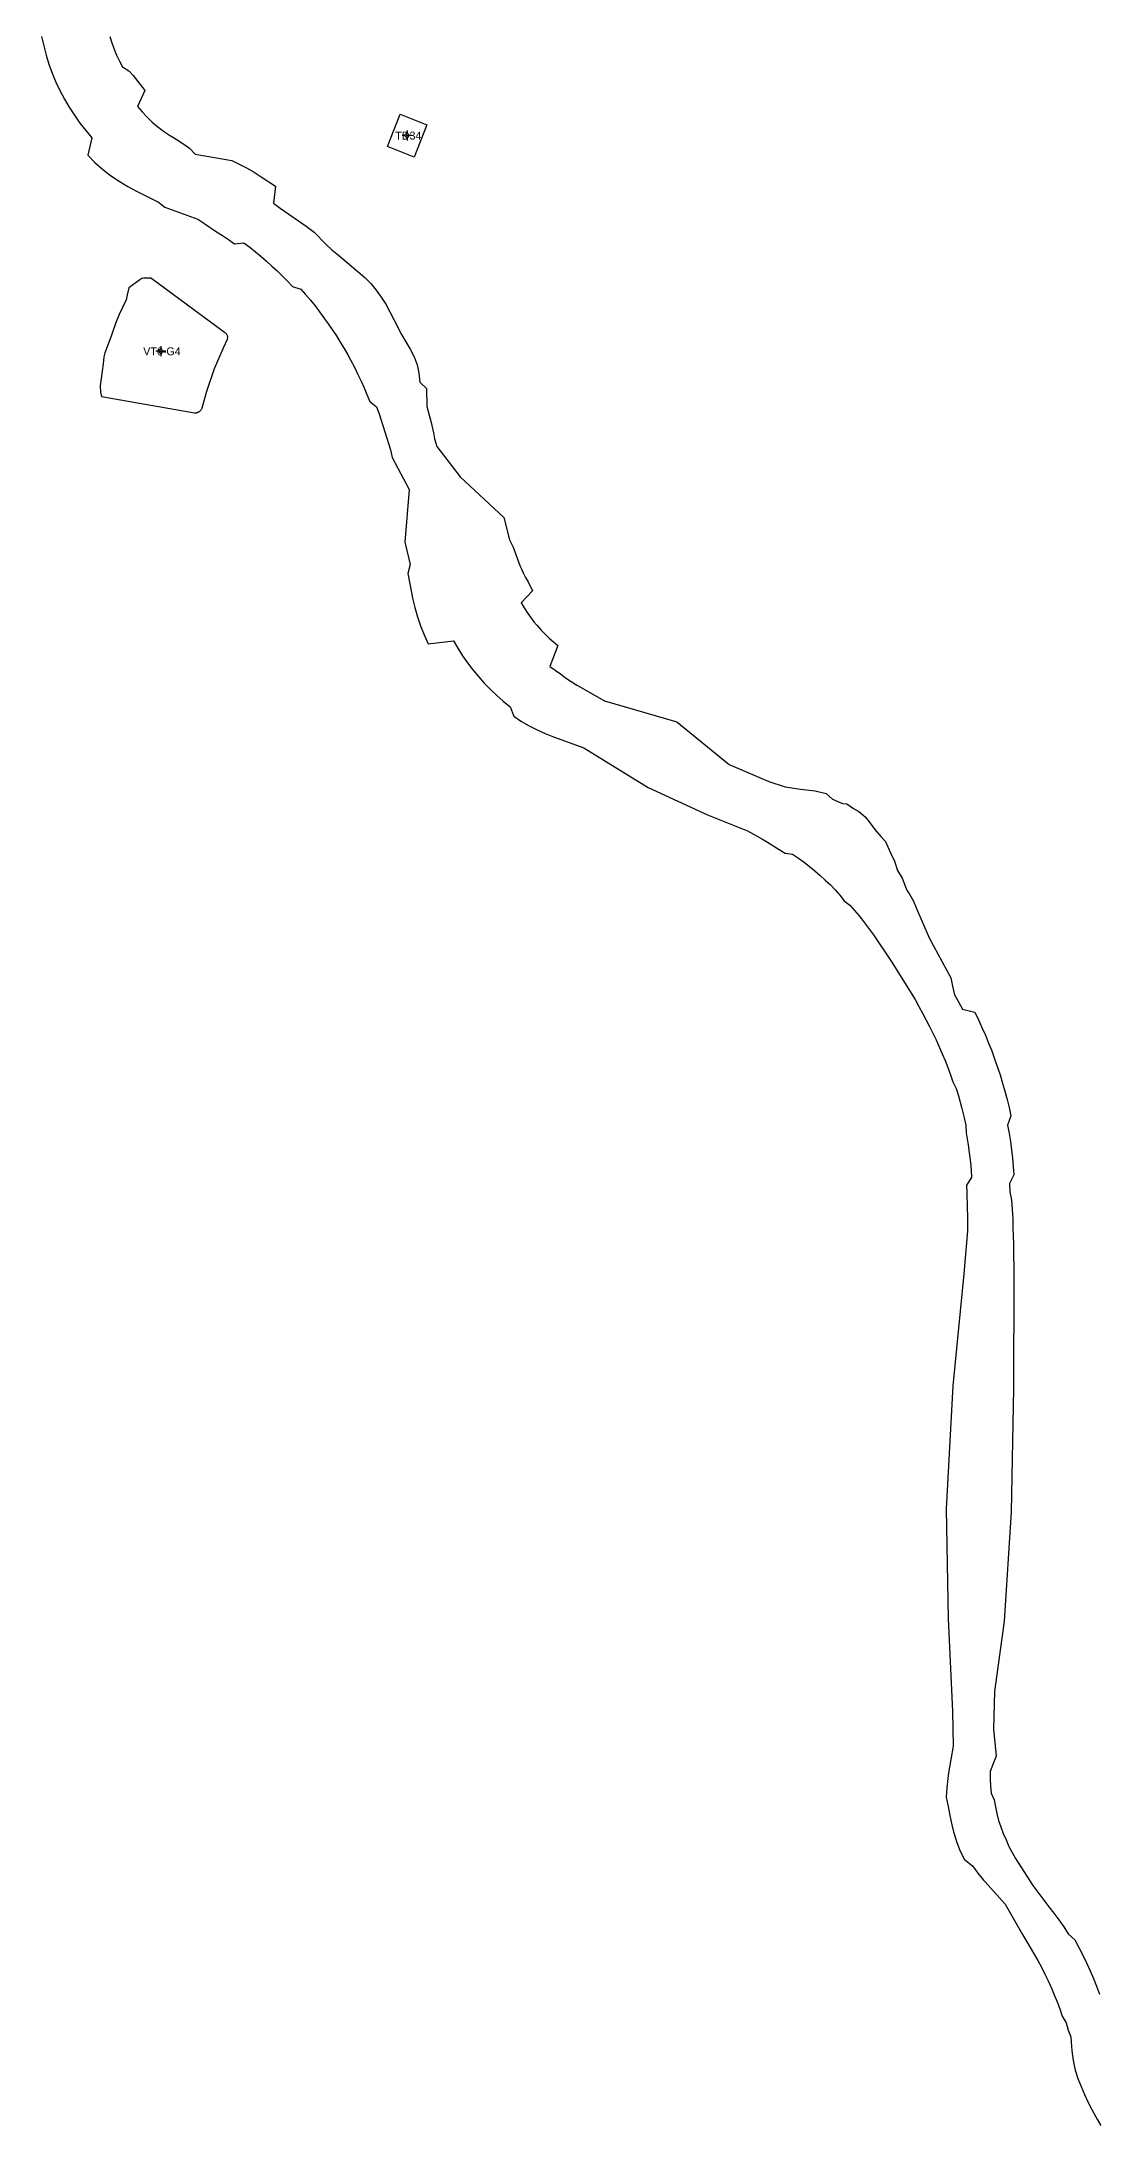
# Model space of a CAD drawing. Extents: x 543554 to 548996, y 1840763 to 1844578.
# Drawn here: x 546011 to 546275, y 1842282 to 1842803 of the extents above; entities that cross this region are included whole.
import ezdxf

# ---------------------------------------------------------------- set-up
doc = ezdxf.new("R2010")
doc.units = 0
for name, color, linetype in [('Level 11', 7, 'Continuous'), ('Level 16', 7, 'Continuous'), ('Level 30', 7, 'Continuous')]:
    doc.layers.add(name, color=color, linetype=linetype)

msp = doc.modelspace()

# ---------------------------------------------------------------- linework, layer by layer
at = {"layer": 'Level 11'}
for p, q in [((546102.21, 1842780.27), (546101.58, 1842779.65)), ((546102.21, 1842780.9), (546102.21, 1842780.27)), ((546102.83, 1842779.65), (546102.21, 1842780.27)), ((546101.58, 1842779.65), (546100.96, 1842779.65)), ((546101.58, 1842779.65), (546102.21, 1842779.02)), ((546102.21, 1842779.02), (546102.83, 1842779.65)), ((546102.21, 1842779.02), (546102.21, 1842778.4)), ((546103.46, 1842779.65), (546102.83, 1842779.65)), ((546039.95, 1842725.75), (546039.33, 1842725.75)), ((546040.58, 1842726.37), (546039.95, 1842725.75)), ((546039.95, 1842725.75), (546040.58, 1842725.12)), ((546040.58, 1842727), (546040.58, 1842726.37)), ((546041.2, 1842725.75), (546040.58, 1842726.37)), ((546040.58, 1842725.12), (546041.2, 1842725.75)), ((546040.58, 1842725.12), (546040.58, 1842724.5)), ((546041.83, 1842725.75), (546041.2, 1842725.75))]:
    msp.add_line(p, q, dxfattribs=at)
for centre in [(546102.21, 1842779.65), (546040.58, 1842725.75)]:
    msp.add_circle(centre, 0.15, dxfattribs=at)
at = {"layer": 'Level 30'}
for points in [[(546010.81, 1842804.38), (546011.32, 1842802.05), (546011.94, 1842799.75), (546012.65, 1842797.48), (546013.47, 1842795.25), (546014.39, 1842793.05), (546015.4, 1842790.89), (546016.5, 1842788.79), (546017.7, 1842786.73), (546018.99, 1842784.73), (546020.37, 1842782.79), (546021.83, 1842780.91), (546023.37, 1842779.09), (546022.33, 1842774.75), (546024.14, 1842772.97), (546026.04, 1842771.27), (546028.05, 1842769.7), (546030.16, 1842768.28), (546032.33, 1842766.97), (546034.55, 1842765.75), (546040.06, 1842763.04), (546041.62, 1842761.73), (546049.9, 1842758.73), (546051.58, 1842757.64), (546054.55, 1842755.63), (546056.05, 1842754.66), (546057.53, 1842753.66), (546059, 1842752.64), (546061.4, 1842752.86), (546062.85, 1842751.76), (546064.27, 1842750.63), (546065.67, 1842749.47), (546067.05, 1842748.28), (546068.41, 1842747.06), (546069.74, 1842745.82), (546071.04, 1842744.55), (546072.32, 1842743.26), (546073.58, 1842741.94), (546075.61, 1842741.31), (546076.82, 1842739.93), (546078.01, 1842738.52), (546079.17, 1842737.09), (546080.29, 1842735.63), (546081.39, 1842734.15), (546082.46, 1842732.65), (546084.52, 1842729.6), (546085.5, 1842728.04), (546086.45, 1842726.46), (546087.36, 1842724.86), (546088.04, 1842723.62), (546089.1, 1842721.61), (546089.91, 1842719.96), (546090.7, 1842718.29), (546091.45, 1842716.61), (546092.17, 1842714.92), (546092.85, 1842713.2), (546094.58, 1842711.88), (546095.2, 1842710.12), (546098.09, 1842701.13), (546098.49, 1842699.17), (546102.75, 1842691.21), (546101.64, 1842678.07), (546103, 1842672.43), (546102.41, 1842670.23), (546103.27, 1842665.49), (546103.56, 1842664.08), (546104.11, 1842661.73), (546104.77, 1842659.4), (546105.52, 1842657.1), (546106.46, 1842654.87), (546107.51, 1842652.68), (546113.8, 1842653.41), (546114.9, 1842651.53), (546116.08, 1842649.68), (546117.33, 1842647.89), (546118.65, 1842646.15), (546120.04, 1842644.46), (546121.5, 1842642.83), (546123.02, 1842641.25), (546124.6, 1842639.74), (546126.24, 1842638.3), (546127.94, 1842636.92), (546128.92, 1842634.54), (546130.77, 1842633.27), (546132.7, 1842632.13), (546134.7, 1842631.13), (546136.74, 1842630.22), (546138.8, 1842629.39), (546146.4, 1842626.65), (546162.46, 1842616.72), (546177.29, 1842609.91), (546187.32, 1842605.95), (546191.08, 1842603.84), (546192.35, 1842603.07), (546195.27, 1842601.21), (546196.75, 1842600.35), (546198.61, 1842600.06), (546200.05, 1842599.09), (546201.46, 1842598.07), (546202.84, 1842597.01), (546204.18, 1842595.9), (546205.49, 1842594.75), (546206.75, 1842593.55), (546208.08, 1842592.41), (546209.26, 1842591.13), (546210.41, 1842589.81), (546211.5, 1842588.45), (546212.93, 1842587.33), (546214.11, 1842586.01), (546215.25, 1842584.64), (546215.8, 1842583.93), (546218.83, 1842579.92), (546223.28, 1842573.37), (546229.28, 1842563.78), (546230.21, 1842562.03), (546231.07, 1842560.35), (546232.83, 1842557.02), (546234.49, 1842553.65), (546235.28, 1842551.94), (546236.03, 1842550.22), (546236.76, 1842548.48), (546237.44, 1842546.73), (546238.09, 1842544.97), (546238.71, 1842543.19), (546239.53, 1842541.48), (546240.08, 1842539.67), (546240.84, 1842536.89), (546241.49, 1842534.19), (546241.89, 1842532.35), (546241.97, 1842530.45), (546242.48, 1842527.42), (546242.83, 1842524.87), (546243.05, 1842523), (546243.22, 1842521.13), (546243.36, 1842519.26), (546242.12, 1842517.32), (546242.18, 1842515.47), (546242.25, 1842511.76), (546242.32, 1842509.44), (546242.38, 1842505.93), (546241.46, 1842495.23), (546238.7, 1842467.19), (546237.01, 1842436.45), (546237.47, 1842408.98), (546238.61, 1842385.91), (546238.77, 1842377.2), (546237.59, 1842370.52), (546237.39, 1842369.05), (546237.15, 1842366.73), (546237.04, 1842364.39), (546237.54, 1842362.11), (546237.89, 1842359.81), (546238.38, 1842357.54), (546238.87, 1842355.72), (546238.99, 1842355.29), (546239.71, 1842353.08), (546240.54, 1842350.91), (546241.6, 1842348.84), (546243.59, 1842347.27), (546244.93, 1842345.44), (546246.36, 1842343.69), (546246.73, 1842343.26), (546251.8, 1842337.65), (546255.08, 1842331.84), (546256.09, 1842330.12), (546257.97, 1842326.82), (546259.9, 1842323.56), (546260.81, 1842321.9), (546261.67, 1842320.21), (546262.5, 1842318.51), (546263.33, 1842316.69), (546264.04, 1842315.04), (546264.75, 1842313.28), (546265.42, 1842311.51), (546266.05, 1842309.72), (546266.98, 1842308.03), (546267.53, 1842306.21), (546268.15, 1842304.48), (546268.37, 1842302.01), (546268.54, 1842300.39), (546268.84, 1842298.22), (546269.25, 1842296.16), (546269.97, 1842294.11), (546270.77, 1842292.08), (546271.63, 1842290.08), (546272.55, 1842288.11), (546273.54, 1842286.18), (546274.88, 1842283.79), (546275.71, 1842282.4)], [(546027.87, 1842804.39), (546028.36, 1842802.82), (546028.93, 1842801.28), (546029.56, 1842799.76), (546030.25, 1842798.28), (546031.02, 1842796.82), (546032.59, 1842795.86), (546033.66, 1842794.64), (546036.64, 1842790.92), (546034.79, 1842786.89), (546035.99, 1842785.58), (546037.22, 1842784.28), (546038.48, 1842783.01), (546039.83, 1842781.81), (546041.28, 1842780.74), (546042.78, 1842779.73), (546043.17, 1842779.51), (546044.46, 1842778.75), (546046.15, 1842777.68), (546047.77, 1842776.48), (546049.23, 1842775), (546058.36, 1842773.47), (546062.05, 1842771.59), (546063.92, 1842770.54), (546065.72, 1842769.39), (546069.29, 1842767.02), (546068.81, 1842762.79), (546070.45, 1842761.54), (546077.24, 1842756.85), (546077.31, 1842756.79), (546078.98, 1842755.52), (546081.91, 1842752.55), (546083.42, 1842751.11), (546085.03, 1842749.74), (546088.32, 1842747.03), (546091.59, 1842744.21), (546093.13, 1842742.71), (546094.48, 1842741.05), (546095.72, 1842739.31), (546096.86, 1842737.5), (546098.87, 1842733.73), (546100.82, 1842729.95), (546101.87, 1842728.1), (546102.99, 1842726.28), (546103.95, 1842724.37), (546104.7, 1842722.37), (546105.15, 1842720.25), (546105.39, 1842718.07), (546107.08, 1842716.44), (546107.17, 1842711.99), (546108.25, 1842707.92), (546108.78, 1842705.35), (546109.06, 1842703.87), (546109.63, 1842701.95), (546115.5, 1842694.39), (546126.37, 1842684.25), (546127.84, 1842678.64), (546128.75, 1842676.81), (546130.38, 1842672.26), (546130.69, 1842671.55), (546131.25, 1842670.38), (546131.84, 1842669.25), (546132.49, 1842668.14), (546133.56, 1842665.87), (546130.75, 1842662.87), (546131.46, 1842661.65), (546132.22, 1842660.46), (546133.03, 1842659.31), (546133.88, 1842658.18), (546134.62, 1842657.28), (546135.72, 1842656.04), (546136.7, 1842655.03), (546137.72, 1842654.05), (546138.78, 1842653.12), (546139.87, 1842652.23), (546137.86, 1842647.01), (546139.2, 1842646.09), (546140.53, 1842645.13), (546141.84, 1842644.15), (546143.2, 1842643.21), (546144.61, 1842642.32), (546144.97, 1842642.11), (546151.54, 1842638.42), (546169.62, 1842633.11), (546182.78, 1842622.48), (546192.68, 1842618.23), (546196.78, 1842616.9), (546200.57, 1842616.29), (546204.26, 1842615.93), (546206.96, 1842615.24), (546208.56, 1842613.84), (546211.1, 1842612.72), (546212.14, 1842612.66), (546213.83, 1842611.51), (546215.14, 1842610.74), (546216.17, 1842609.93), (546216.74, 1842609.42), (546217.78, 1842608.19), (546219.19, 1842606.28), (546220.67, 1842604.46), (546221.81, 1842603.27), (546222.11, 1842602.63), (546223.07, 1842600.41), (546224.09, 1842598.3), (546224.84, 1842596.02), (546226.03, 1842594.11), (546226.81, 1842591.94), (546227.28, 1842590.92), (546227.83, 1842590.09), (546228.83, 1842588.35), (546229.56, 1842586.46), (546232.76, 1842579.14), (546238.19, 1842569.21), (546238.51, 1842567.52), (546238.55, 1842567.06), (546239.05, 1842564.95), (546240.12, 1842563.18), (546241.1, 1842561.36), (546244.15, 1842560.57), (546245.07, 1842558.67), (546245.96, 1842556.75), (546246.81, 1842554.81), (546247.62, 1842552.86), (546248.39, 1842550.89), (546249.12, 1842548.9), (546250.52, 1842544.91), (546251.13, 1842542.88), (546251.7, 1842540.85), (546252.23, 1842538.8), (546252.72, 1842536.74), (546253.16, 1842534.67), (546252.38, 1842532.37), (546252.74, 1842530.31), (546253.06, 1842528.24), (546253.33, 1842526.17), (546253.57, 1842524.09), (546253.76, 1842522.01), (546253.92, 1842519.92), (546252.83, 1842517.78), (546252.9, 1842515.72), (546253.35, 1842513.65), (546253.63, 1842510.2), (546253.65, 1842508.84), (546253.64, 1842506.7), (546253.81, 1842502.7), (546253.93, 1842494.04), (546253.84, 1842466.56), (546253.28, 1842435.76), (546251.5, 1842408.39), (546249.11, 1842390.83), (546248.86, 1842381.43), (546249.49, 1842374.69), (546248.81, 1842373), (546248.01, 1842370.81), (546248.02, 1842368.95), (546248.11, 1842367.17), (546248.29, 1842365.41), (546249.01, 1842363.72), (546249.3, 1842362), (546249.67, 1842360.3), (546250.13, 1842358.61), (546250.67, 1842356.96), (546251.29, 1842355.33), (546251.97, 1842353.72), (546252.69, 1842352.12), (546253.5, 1842350.57), (546254.38, 1842349.05), (546258.65, 1842342.36), (546262.64, 1842337.04), (546263.9, 1842335.46), (546265.19, 1842333.78), (546266.4, 1842332.03), (546267.5, 1842330.22), (546269.17, 1842328.72), (546270.18, 1842326.85), (546271.16, 1842324.95), (546272.09, 1842323.03), (546273.03, 1842320.98), (546273.82, 1842319.13), (546274.62, 1842317.15), (546275.38, 1842315.15)], [(546107.15, 1842782.38), (546103.97, 1842774.28), (546097.27, 1842776.91), (546100.44, 1842785.01), (546107.15, 1842782.38)], [(546057.34, 1842729.25), (546057.33, 1842729.33), (546057.31, 1842729.5), (546057.27, 1842729.66), (546057.21, 1842729.81), (546057.13, 1842729.96), (546057.03, 1842730.09), (546056.92, 1842730.21), (546056.8, 1842730.31), (546056.67, 1842730.39), (546056.53, 1842730.46), (546039.6, 1842742.97), (546038.08, 1842744.04), (546036.38, 1842744.03), (546036.02, 1842743.97), (546035.89, 1842743.94), (546035.35, 1842743.6), (546032.63, 1842741.6), (546032.19, 1842739.83), (546031.91, 1842738.56), (546031.87, 1842738.46), (546030.23, 1842734.96), (546029.27, 1842732.7), (546028.23, 1842729.57), (546026.74, 1842725.76), (546026.61, 1842725.38), (546026.4, 1842724.4), (546026.2, 1842722.61), (546025.41, 1842717.16), (546025.41, 1842717.06), (546025.5, 1842715.53), (546025.82, 1842714.46), (546049.04, 1842710.41), (546049.16, 1842710.39), (546049.28, 1842710.39), (546049.41, 1842710.4), (546049.53, 1842710.41), (546049.65, 1842710.44), (546049.78, 1842710.47), (546049.9, 1842710.51), (546050.02, 1842710.55), (546050.13, 1842710.61), (546050.24, 1842710.68), (546050.35, 1842710.76), (546050.45, 1842710.84), (546050.55, 1842710.93), (546050.64, 1842711.03), (546050.72, 1842711.13), (546050.8, 1842711.26), (546050.86, 1842711.39), (546050.92, 1842711.52), (546050.97, 1842711.66), (546052.1, 1842715.77), (546054.07, 1842721.41), (546056.27, 1842726.61), (546057.25, 1842728.76), (546057.3, 1842728.92), (546057.33, 1842729.08), (546057.34, 1842729.25)]]:
    msp.add_lwpolyline(points, dxfattribs=at)

# ---------------------------------------------------------------- texts
at = {"layer": 'Level 16'}
for s, p in [('TD34', (546099.23, 1842778.65)), ('VT6-G4', (546036.21, 1842724.75))]:
    msp.add_text(s, height=2, dxfattribs=at).set_placement(p)

doc.saveas('drawing.dxf')
